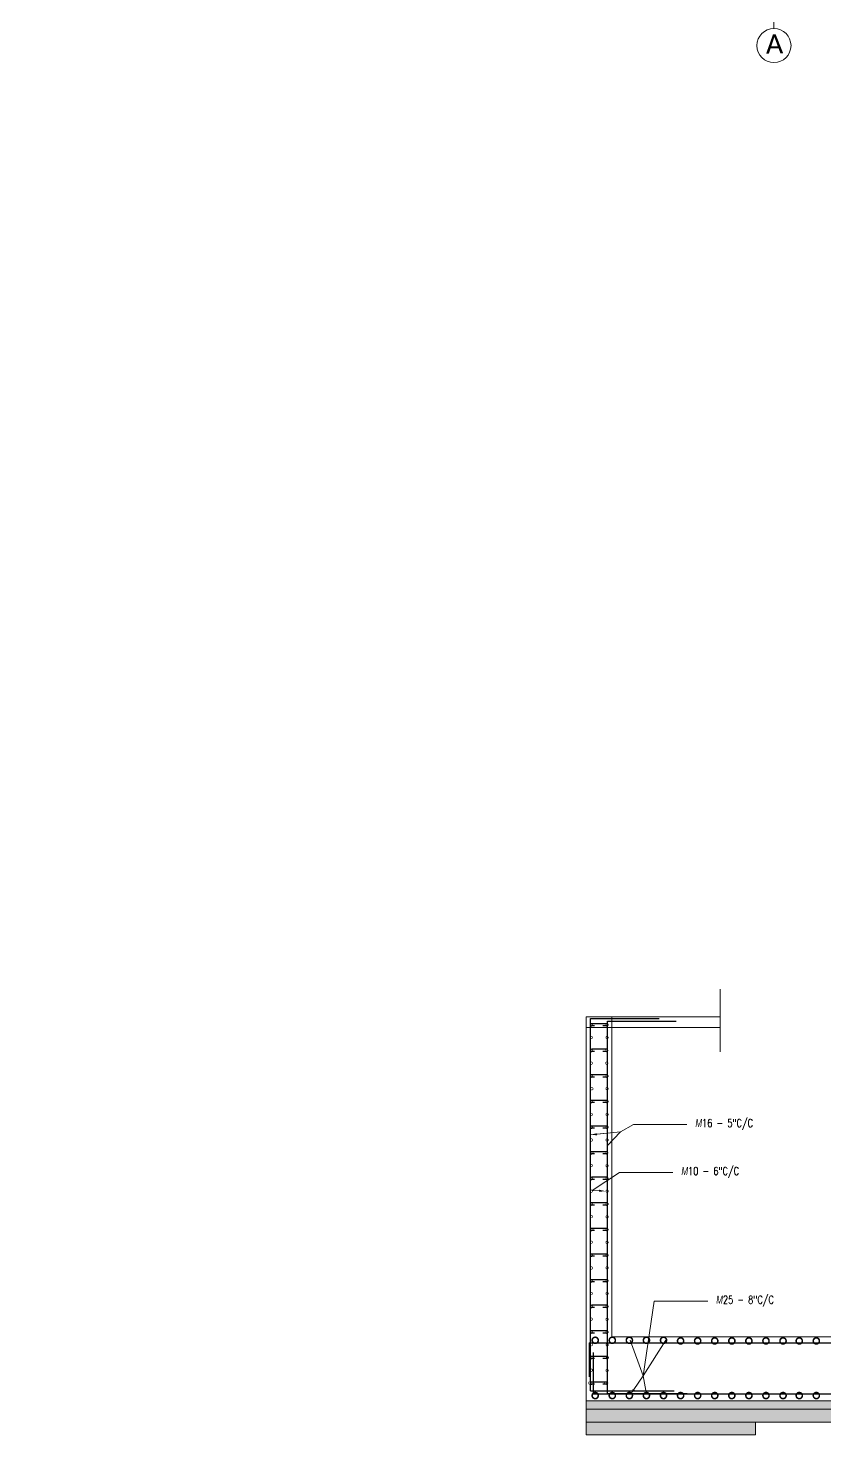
# Model space of a CAD drawing. Header units: inches. Extents: x 0 to 162649, y -36601 to -26324.
# Drawn here: x 138210 to 138583, y -32120 to -31461 of the extents above; entities that cross this region are included whole.
import ezdxf
from ezdxf import colors
from ezdxf.entities.mleader import LeaderData, LeaderLine
from ezdxf.math import Vec2, Vec3

# ---------------------------------------------------------------- set-up
doc = ezdxf.new("R2010")
doc.units = ezdxf.units.IN
doc.header["$MEASUREMENT"] = 0
doc.linetypes.add('CENTER2', pattern=[1.125, 0.75, -0.125, 0.125, -0.125])
for name, color, linetype, lineweight in [('dimention', 1, 'Continuous', 13), ('hatch', 252, 'Continuous', 0), ('OL_AR_Center line', 253, 'CENTER2', 13), ('Rein', 3, 'Continuous', 30), ('TEXT', 7, 'Continuous', 9)]:
    doc.layers.add(name, color=color, linetype=linetype, lineweight=lineweight)
doc.styles.add('1-16 Annotative Text', font='calibri.ttf', dxfattribs={"height": 0.0625})
doc.styles.add('DIM', font='simplex.shx', dxfattribs={"width": 0.75})
doc.dimstyles.new('1-16 Annotative Dimension', dxfattribs={"dimtxt": 0.0625, "dimasz": 0.0625, "dimexe": 0.0625, "dimexo": 0.083333, "dimgap": 0.03125, "dimtad": 1, "dimdec": 0, "dimzin": 0, "dimdsep": 46, "dimlunit": 4, "dimtxsty": '1-16 Annotative Text', "dimblk": 'ARCHTICK', "dimcen": 0.0625, "dimdle": 0.0625, "dimadec": 0, "dimazin": 0, "dimtfac": 1, "dimtdec": 0, "dimtofl": 0, "dimtmove": 0, "dimatfit": 3, "dimfxl": 0.083333, "dimfxlon": 1, "dimtolj": 1, "dimtzin": 0, "dimarcsym": 1})

# ---------------------------------------------------------------- blocks, each defined once
blk = doc.blocks.new('_ArchTick')
at = {"color": 0, "linetype": 'ByBlock', "const_width": 0.15}
blk.add_lwpolyline([(-0.5, -0.5), (0.5, 0.5)], dxfattribs=at)
blk = doc.blocks.new('*D635')
at = {"layer": 'Defpoints', "color": 0, "transparency": 16777216}
for p in [(0, -31803.97), (144391.83, -31803.97), (144365.83, -31827.97)]:
    blk.add_point(p, dxfattribs=at)
at = {"layer": 'dimention', "color": 0, "lineweight": -2, "transparency": 16777216}
for p, q in [((144391.83, -31833.97), (144391.83, -31797.97)), ((144383.83, -31803.97), (144397.83, -31803.97)), ((144383.83, -31827.97), (144397.83, -31827.97))]:
    blk.add_line(p, q, dxfattribs=at)
at = {"layer": 'dimention', "color": 0, "lineweight": -2, "transparency": 16777216, "xscale": 6, "yscale": 6, "zscale": 6}
for p, rotation in [((144391.83, -31803.97), 90), ((144391.83, -31827.97), 270)]:
    blk.add_blockref('_ArchTick', p, dxfattribs=dict(at, rotation=rotation))
at = {"layer": 'dimention', "color": 0, "transparency": 16777216, "insert": (144385.8, -31815.97), "char_height": 6, "attachment_point": 5, "rotation": 90, "style": '1-16 Annotative Text'}
blk.add_mtext("\\A1;2'", dxfattribs=at)
blk = doc.blocks.new('*D707')
at = {"layer": 'Defpoints', "color": 0, "transparency": 16777216}
for p in [(0, -31503.63), (153571.7, -31503.63), (153473.86, -31684.57)]:
    blk.add_point(p, dxfattribs=at)
at = {"layer": 'dimention', "color": 0, "lineweight": -2, "transparency": 16777216}
for p, q in [((153571.7, -31690.57), (153571.7, -31497.63)), ((153563.7, -31503.63), (153577.7, -31503.63)), ((153563.7, -31684.57), (153577.7, -31684.57))]:
    blk.add_line(p, q, dxfattribs=at)
at = {"layer": 'dimention', "color": 0, "lineweight": -2, "transparency": 16777216, "xscale": 6, "yscale": 6, "zscale": 6}
for p, rotation in [((153571.7, -31503.63), 90), ((153571.7, -31684.57), 270)]:
    blk.add_blockref('_ArchTick', p, dxfattribs=dict(at, rotation=rotation))
at = {"layer": 'dimention', "color": 0, "transparency": 16777216, "insert": (153565.65, -31594.1), "char_height": 6, "attachment_point": 5, "rotation": 90, "style": '1-16 Annotative Text'}
blk.add_mtext('\\A1;15\'-1"', dxfattribs=at)
blk = doc.blocks.new('_DotSmall')
at = {"color": 0, "linetype": 'ByBlock', "const_width": 0.5}
blk.add_lwpolyline([(-0.0625, 0, 1), (0.0625, 0, 1)], format="xyb", close=True, dxfattribs=at)

msp = doc.modelspace()

# ---------------------------------------------------------------- hatches: boundary and pattern name
at = {"layer": 'hatch'}
h = msp.add_hatch(dxfattribs=at)
h.set_pattern_fill('AR-CONC', color=256)
h.set_pattern_definition([(50, (-22098.307, 3241.599), (7.17260183, -0.62752135), [0.75, -8.25]), (355, (-22098.307, 3241.599), (-1.38751334, 7.52192134), [0.6, -6.6]), (100.4514445, (-22097.709, 3241.5465), (5.78508847, 6.8943999), [0.63740192, -7.01142112]), (46.1842, (-22098.307, 3243.599), (10.6724133, -1.6551928), [1.125, -12.375]), (96.6356355, (-22097.418, 3243.461), (9.34661946, 9.741186), [0.9561034, -10.5171376]), (351.184164, (-22098.307, 3243.599), (9.34661945, 9.741186), [0.9, -9.9]), (21, (-22097.307, 3243.099), (5.96907052, -4.0261889), [0.75, -8.25]), (326, (-22097.307, 3243.099), (2.43315332, 7.25150045), [0.6, -6.6]), (71.4514447, (-22096.8094, 3242.763), (8.40222377, 3.22531153), [0.6374019, -7.01142112]), (37.5, (-22098.3069, 3241.5988), (0.121598553, 3.32893854), [0, -6.52, 0, -6.7, 0, -6.625]), (7.5, (-22098.307, 3241.599), (2.630695374, 3.94411712), [0, -3.82, 0, -6.37, 0, -2.525]), (327.5, (-22100.537, 3241.5988), (5.33822436, -0.225548717), [0, -2.5, 0, -7.8, 0, -10.35]), (317.5, (-22101.537, 3241.599), (5.8318617, 1.00104982), [0, -3.25, 0, -5.18, 0, -7.35])])
h.paths.add_polyline_path([(139133.58, -32103.91), (138471.43, -32103.91), (138471.43, -32107.91), (139133.58, -32107.91)])
h = msp.add_hatch(dxfattribs=at)
h.set_pattern_fill('GRAVEL', color=256, scale=15)
h.set_pattern_definition([(228.0127875, (-22087.5069, 3256.5988), (-120, -135), [2.01804, -199.7863207]), (184.96974073, (-22088.8569, 3255.0988), (180, 15), [3.46302, -342.8388714]), (132.5104471, (-22092.3069, 3254.7988), (150, -165), [2.44182, -241.740489]), (267.273689, (-22098.1569, 3251.0488), (15, 300), [3.15357, -312.2033706]), (292.8336542, (-22098.3069, 3247.8988), (-75, 180), [3.092325, -306.1405969]), (357.273689, (-22097.1069, 3245.0488), (-300, 15), [3.15357, -312.2033706]), (37.69424047, (-22093.95687, 3244.89883), (-195, -150), [4.170435, -412.8727282]), (72.25532837, (-22090.65687, 3247.44883), (105, 330), [3.93732, -389.7948225]), (121.4295656, (-22089.4569, 3251.1988), (-120, 195), [3.16425, -313.2610966]), (175.2363583, (-22091.1069, 3253.8988), (165, -15), [3.61248, -177.0114387]), (222.3974378, (-22094.70687, 3254.19883), (-180, -165), [4.67172, -462.5006251]), (138.8140748, (-22083.3069, 3250.8988), (-105, 90), [1.594515, -157.8576722]), (171.4692344, (-22084.5069, 3251.9488), (195, -30), [3.033555, -300.3226712]), (225, (-22087.507, 3252.399), (-2e-15, -15), [2.121315, -19.0918884]), (203.1985905, (-22088.5569, 3254.1988), (75, 30), [1.14237, -113.0942266]), (291.8014095, (-22089.607, 3253.7488), (-15, 45), [1.615545, -79.1619271]), (30.9637565, (-22089.0069, 3252.2488), (45, 30), [2.623935, -84.8403434]), (161.5650512, (-22086.757, 3253.599), (30, -15), [1.897365, -45.5367999]), (16.38954033, (-22098.3069, 3253.7488), (150, 45), [2.658, -263.1426772]), (70.34617594, (-22095.7569, 3254.4988), (-60, -165), [2.229915, -220.7611162]), (293.1985905, (-22086.7569, 3256.5988), (-30, 75), [2.284725, -111.9518716]), (343.61045967, (-22085.8569, 3254.4988), (-150, 45), [2.658, -263.1426772]), (339.4439548, (-22098.3069, 3244.4488), (-75, 30), [2.5632, -125.5968562]), (294.7751406, (-22095.9069, 3243.5488), (-75, 165), [2.14767, -212.619646]), (66.8014095, (-22086.6069, 3241.5988), (30, 75), [2.284725, -111.9518716]), (17.35402464, (-22085.7069, 3243.6988), (-195, -60), [2.514465, -248.9313542]), (69.4439548, (-22093.9569, 3241.5988), (-30, -75), [1.2816, -126.8784562]), (101.3099325, (-22087.507, 3241.5988), (-15, 60), [0.76485, -75.7204427]), (165.9637565, (-22087.657, 3242.349), (45, -15), [3.092325, -58.7542594]), (186.00900596, (-22090.6569, 3243.0988), (150, 15), [2.86575, -283.7088476]), (303.6900675, (-22089.007, 3250.899), (-15, 30), [2.16333, -51.9199391]), (353.1572266, (-22087.80687, 3249.09883), (255, -30), [3.77691, -373.9134394]), (60.9453959, (-22084.0569, 3248.6488), (-60, -105), [1.54434, -152.8901121]), (90, (-22083.307, 3249.999), (-15, 15), [0.9, -14.1]), (120.2564372, (-22090.9569, 3243.5488), (60, -105), [2.08386, -206.3027998]), (48.0127875, (-22092.0069, 3245.3488), (120, 135), [4.03608, -197.7682807]), (0, (-22089.307, 3248.349), (15, 15), [3.9, -11.1]), (325.3048465, (-22085.4069, 3248.3488), (150, -105), [2.37171, -234.7991145]), (254.0546041, (-22083.4569, 3246.9988), (-15, -60), [2.18403, -107.0176183]), (207.64597536, (-22084.0569, 3244.89883), (-285, -150), [3.555975, -352.0421127]), (175.42607874, (-22087.20687, 3243.24883), (-195, 15), [3.761985, -372.4361011])])
h.paths.add_polyline_path([(139133.58, -32113.91), (139133.58, -32107.91), (138471.43, -32107.91), (138471.43, -32113.91)])
h = msp.add_hatch(dxfattribs=at)
h.set_pattern_fill('EARTH', color=256, scale=15, angle=45)
h.set_pattern_definition([(45, (-22098.307, 3241.599), (4e-16, 5.30330086), [3.75, -3.75]), (45, (-22099.3012, 3242.5932), (4e-16, 5.30330086), [3.75, -3.75]), (45, (-22100.2956, 3243.5876), (4e-16, 5.30330086), [3.75, -3.75]), (135, (-22100.2956, 3244.2505), (-5.30330086, 4e-16), [3.75, -3.75]), (135, (-22099.3012, 3245.245), (-5.30330086, 4e-16), [3.75, -3.75]), (135, (-22098.307, 3246.2392), (-5.30330086, 4e-16), [3.75, -3.75])])
h.paths.add_polyline_path([(138550.8, -32113.91), (138471.43, -32113.91), (138471.43, -32119.91), (138550.8, -32119.91)])
h.paths.add_polyline_path([(138775.45, -32113.91), (138707.51, -32113.91), (138707.51, -32119.91), (138775.45, -32119.91)])
h.paths.add_polyline_path([(138968.49, -32113.91), (138905.93, -32113.91), (138905.93, -32119.91), (138968.49, -32119.91)])
h.paths.add_polyline_path([(139133.58, -32113.91), (139065.34, -32113.91), (139065.34, -32119.91), (139133.58, -32119.91)])

# ---------------------------------------------------------------- linework, layer by layer
at = {"layer": 'dimention'}
for p, q in [((138534.18, -31911.06), (138534.18, -31940.31)), ((138471.43, -32103.91), (138471.43, -31923.91)), ((138471.43, -31923.91), (138534.18, -31923.91)), ((138483.44, -32073.91), (138483.44, -31923.91)), ((138471.43, -31928.91), (138534.18, -31928.91)), ((138483.44, -32073.91), (139121.56, -32073.91)), ((138471.43, -32103.91), (139133.58, -32103.91)), ((138471.43, -32103.91), (138471.43, -32113.91)), ((138471.43, -32107.91), (139133.58, -32107.91)), ((138471.43, -32113.91), (139133.58, -32113.91)), ((138471.43, -32119.91), (138550.8, -32119.91))]:
    msp.add_line(p, q, dxfattribs=at)
msp.add_circle((138559.36, -31468.76), 8, dxfattribs=at)
at = {"layer": 'hatch'}
for p, q in [((138471.43, -32113.91), (138471.43, -32119.91)), ((138550.8, -32113.91), (138550.8, -32119.91))]:
    msp.add_line(p, q, dxfattribs=at)
at = {"layer": 'OL_AR_Center line', "ltscale": 75}
msp.add_line((138559.36, -30081.89), (138559.36, -31460.76), dxfattribs=at)
at = {"layer": 'Rein'}
for p, q in [((138473.43, -32099.32), (138473.43, -31924.78)), ((138473.43, -31924.78), (138505.58, -31924.78)), ((138481.2, -31927.19), (138474.04, -31927.19)), ((138475.3, -31928.19), (138474.04, -31928.19)), ((138481.2, -31928.19), (138479.2, -31928.19)), ((138481.44, -32100.57), (138481.44, -31925.94)), ((138481.44, -31925.94), (138513.49, -31925.94)), ((138481.2, -31939.19), (138474.04, -31939.19)), ((138475.3, -31940.19), (138474.04, -31940.19)), ((138481.2, -31940.19), (138479.2, -31940.19)), ((138481.2, -31951.19), (138474.04, -31951.19)), ((138475.3, -31952.19), (138474.04, -31952.19)), ((138481.2, -31952.19), (138479.2, -31952.19)), ((138481.2, -31963.19), (138474.04, -31963.19)), ((138475.3, -31964.19), (138474.04, -31964.19)), ((138481.2, -31964.19), (138479.2, -31964.19)), ((138481.2, -31975.19), (138474.04, -31975.19)), ((138475.3, -31976.19), (138474.04, -31976.19)), ((138481.2, -31976.19), (138479.2, -31976.19)), ((138481.2, -31987.19), (138474.04, -31987.19)), ((138475.3, -31988.19), (138474.04, -31988.19)), ((138481.2, -31988.19), (138479.2, -31988.19)), ((138481.2, -31999.19), (138474.04, -31999.19)), ((138475.3, -32000.19), (138474.04, -32000.19)), ((138481.2, -32000.19), (138479.2, -32000.19)), ((138481.2, -32011.19), (138474.04, -32011.19)), ((138475.3, -32012.19), (138474.04, -32012.19)), ((138481.2, -32012.19), (138479.2, -32012.19)), ((138481.2, -32023.19), (138474.04, -32023.19)), ((138475.3, -32024.19), (138474.04, -32024.19)), ((138481.2, -32024.19), (138479.2, -32024.19)), ((138481.2, -32035.19), (138474.04, -32035.19)), ((138475.3, -32036.19), (138474.04, -32036.19)), ((138481.2, -32036.19), (138479.2, -32036.19)), ((138481.2, -32047.19), (138474.04, -32047.19)), ((138475.3, -32048.19), (138474.04, -32048.19)), ((138481.2, -32048.19), (138479.2, -32048.19)), ((138481.2, -32059.19), (138474.04, -32059.19)), ((138475.3, -32060.19), (138474.04, -32060.19)), ((138481.2, -32060.19), (138479.2, -32060.19)), ((138481.2, -32071.19), (138474.04, -32071.19)), ((138475.3, -32072.19), (138474.04, -32072.19)), ((138481.2, -32072.19), (138479.2, -32072.19)), ((138472.85, -32076.74), (139132.55, -32076.74)), ((138472.85, -32076.74), (138472.85, -32092.68)), ((138474.89, -32100.69), (138474.89, -32081.34)), ((138481.2, -32083.19), (138474.04, -32083.19)), ((138475.3, -32084.19), (138474.04, -32084.19)), ((138481.2, -32084.19), (138479.2, -32084.19)), ((138481.2, -32095.19), (138474.04, -32095.19)), ((138473.43, -32099.32), (138512.58, -32099.32)), ((138475.3, -32096.19), (138474.04, -32096.19)), ((138474.89, -32100.69), (139130.08, -32100.69)), ((138481.2, -32096.19), (138479.2, -32096.19)), ((138481.44, -32100.57), (138518.73, -32100.57))]:
    msp.add_line(p, q, dxfattribs=at)
for centre, start, end in [((138473.94, -31927.69), 78.94941, 281.05059), ((138481.04, -31927.69), 258.94941, 101.05059), ((138473.94, -31939.69), 78.94941, 281.05059), ((138481.04, -31939.69), 258.94941, 101.05059), ((138473.94, -31951.69), 78.94941, 281.05059), ((138481.04, -31951.69), 258.94941, 101.05059), ((138473.94, -31963.69), 78.94941, 281.05059), ((138481.04, -31963.69), 258.94941, 101.05059), ((138473.94, -31975.69), 78.94941, 281.05059), ((138481.04, -31975.69), 258.94941, 101.05059), ((138473.94, -31987.69), 78.94941, 281.05059), ((138481.04, -31987.69), 258.94941, 101.05059), ((138473.94, -31999.69), 78.94941, 281.05059), ((138481.04, -31999.69), 258.94941, 101.05059), ((138473.94, -32011.69), 78.94941, 281.05059), ((138481.04, -32011.69), 258.94941, 101.05059), ((138473.94, -32023.69), 78.94941, 281.05059), ((138481.04, -32023.69), 258.94941, 101.05059), ((138473.94, -32035.69), 78.94941, 281.05059), ((138481.04, -32035.69), 258.94941, 101.05059), ((138473.94, -32047.69), 78.94941, 281.05059), ((138481.04, -32047.69), 258.94941, 101.05059), ((138473.94, -32059.69), 78.94941, 281.05059), ((138481.04, -32059.69), 258.94941, 101.05059), ((138473.94, -32071.69), 78.94941, 281.05059), ((138481.04, -32071.69), 258.94941, 101.05059), ((138473.94, -32083.69), 78.94941, 281.05059), ((138481.04, -32083.69), 258.94941, 101.05059), ((138473.94, -32095.69), 78.94941, 281.05059), ((138481.04, -32095.69), 258.94941, 101.05059)]:
    msp.add_arc(centre, 0.509, start, end, dxfattribs=at)

# ---------------------------------------------------------------- block references
at = {"layer": 'Rein', "rotation": 270}
for p, xscale, yscale, zscale in [((138473.77, -31927.67), 2.304, 2.304, 2.304), ((138481.18, -31927.71), 2.304, 2.304, 2.304), ((138473.77, -31933.68), 2.304, 2.304, 2.304), ((138481.18, -31933.7), 2.304, 2.304, 2.304), ((138473.77, -31939.64), 2.304, 2.304, 2.304), ((138481.02, -31939.69), 2.304, 2.304, 2.304), ((138473.77, -31945.68), 2.304, 2.304, 2.304), ((138481.02, -31945.69), 2.304, 2.304, 2.304), ((138473.77, -31951.71), 2.304, 2.304, 2.304), ((138474.06, -31957.69), 2.304, 2.304, 2.304), ((138481.18, -31951.74), 2.304, 2.304, 2.304), ((138481.18, -31957.68), 2.304, 2.304, 2.304), ((138473.77, -31963.67), 2.304, 2.304, 2.304), ((138481.18, -31963.67), 2.304, 2.304, 2.304), ((138473.77, -31969.71), 2.304, 2.304, 2.304), ((138481.18, -31969.73), 2.304, 2.304, 2.304), ((138473.77, -31975.7), 2.304, 2.304, 2.304), ((138481.18, -31975.72), 2.304, 2.304, 2.304), ((138473.77, -31981.71), 2.304, 2.304, 2.304), ((138481.18, -31981.71), 2.304, 2.304, 2.304), ((138474.06, -31987.69), 2.304, 2.304, 2.304), ((138481.02, -31987.69), 2.304, 2.304, 2.304), ((138473.77, -31993.65), 2.304, 2.304, 2.304), ((138481.18, -31993.78), 2.304, 2.304, 2.304), ((138473.77, -31999.64), 2.304, 2.304, 2.304), ((138481.18, -31999.72), 2.304, 2.304, 2.304), ((138473.77, -32005.72), 2.304, 2.304, 2.304), ((138481.18, -32005.67), 2.304, 2.304, 2.304), ((138473.77, -32011.69), 2.304, 2.304, 2.304), ((138481.18, -32011.71), 2.304, 2.304, 2.304), ((138473.77, -32017.62), 2.304, 2.304, 2.304), ((138474.06, -32023.69), 2.304, 2.304, 2.304), ((138481.18, -32017.7), 2.304, 2.304, 2.304), ((138481.18, -32023.71), 2.304, 2.304, 2.304), ((138473.77, -32029.64), 2.304, 2.304, 2.304), ((138481.18, -32029.69), 2.304, 2.304, 2.304), ((138473.77, -32035.69), 2.304, 2.304, 2.304), ((138481.18, -32035.74), 2.304, 2.304, 2.304), ((138473.77, -32041.7), 2.304, 2.304, 2.304), ((138481.18, -32041.65), 2.304, 2.304, 2.304), ((138473.77, -32047.69), 2.304, 2.304, 2.304), ((138481.18, -32047.68), 2.304, 2.304, 2.304), ((138473.77, -32053.7), 2.304, 2.304, 2.304), ((138481.18, -32053.66), 2.304, 2.304, 2.304), ((138473.77, -32059.68), 2.304, 2.304, 2.304), ((138481.18, -32059.74), 2.304, 2.304, 2.304), ((138473.77, -32065.65), 2.304, 2.304, 2.304), ((138481.18, -32065.74), 2.304, 2.304, 2.304), ((138473.77, -32071.62), 2.304, 2.304, 2.304), ((138475.63, -32075.58), 5.760000000000001, 5.760000000000001, 5.760000000000001), ((138481.18, -32071.74), 2.304, 2.304, 2.304), ((138483.63, -32075.58), 5.760000000000001, 5.760000000000001, 5.760000000000001), ((138491.63, -32075.58), 5.760000000000001, 5.760000000000001, 5.760000000000001), ((138499.63, -32075.58), 5.760000000000001, 5.760000000000001, 5.760000000000001), ((138507.63, -32075.58), 5.760000000000001, 5.760000000000001, 5.760000000000001), ((138515.63, -32075.88), 5.760000000000001, 5.760000000000001, 5.760000000000001), ((138523.63, -32075.88), 5.760000000000001, 5.760000000000001, 5.760000000000001), ((138531.63, -32075.88), 5.760000000000001, 5.760000000000001, 5.760000000000001), ((138539.63, -32075.88), 5.760000000000001, 5.760000000000001, 5.760000000000001), ((138547.63, -32075.88), 5.760000000000001, 5.760000000000001, 5.760000000000001), ((138555.63, -32075.88), 5.760000000000001, 5.760000000000001, 5.760000000000001), ((138563.63, -32075.88), 5.760000000000001, 5.760000000000001, 5.760000000000001), ((138571.22, -32075.88), 5.760000000000001, 5.760000000000001, 5.760000000000001), ((138579.22, -32075.88), 5.760000000000001, 5.760000000000001, 5.760000000000001), ((138473.86, -32077.62), 2.304, 2.304, 2.304), ((138481.27, -32077.74), 2.304, 2.304, 2.304), ((138473.77, -32089.62), 2.304, 2.304, 2.304), ((138473.95, -32083.62), 2.304, 2.304, 2.304), ((138481.18, -32089.74), 2.304, 2.304, 2.304), ((138481.36, -32083.74), 2.304, 2.304, 2.304), ((138473.06, -32095.61), 2.304, 2.304, 2.304), ((138480.48, -32095.73), 2.304, 2.304, 2.304), ((138475.63, -32101.49), 5.760000000000001, 5.760000000000001, 5.760000000000001), ((138483.63, -32101.49), 5.760000000000001, 5.760000000000001, 5.760000000000001), ((138491.63, -32101.49), 5.760000000000001, 5.760000000000001, 5.760000000000001), ((138499.63, -32101.49), 5.760000000000001, 5.760000000000001, 5.760000000000001), ((138507.63, -32101.49), 5.760000000000001, 5.760000000000001, 5.760000000000001), ((138515.63, -32101.49), 5.760000000000001, 5.760000000000001, 5.760000000000001), ((138523.63, -32101.49), 5.760000000000001, 5.760000000000001, 5.760000000000001), ((138531.63, -32101.49), 5.760000000000001, 5.760000000000001, 5.760000000000001), ((138539.63, -32101.49), 5.760000000000001, 5.760000000000001, 5.760000000000001), ((138547.63, -32101.49), 5.760000000000001, 5.760000000000001, 5.760000000000001), ((138555.63, -32101.49), 5.760000000000001, 5.760000000000001, 5.760000000000001), ((138563.63, -32101.49), 5.760000000000001, 5.760000000000001, 5.760000000000001), ((138571.22, -32101.49), 5.760000000000001, 5.760000000000001, 5.760000000000001), ((138579.22, -32101.49), 5.760000000000001, 5.760000000000001, 5.760000000000001)]:
    msp.add_blockref('_DotSmall', p, dxfattribs=dict(at, xscale=xscale, yscale=yscale, zscale=zscale))

# ---------------------------------------------------------------- texts
at = {"layer": 'dimention', "style": '1-16 Annotative Text'}
msp.add_text('A', height=9, rotation=1, dxfattribs=at).set_placement((138555.64, -31472.58))

# ---------------------------------------------------------------- dimensions: what is measured, and where the dimension line sits
at = {"layer": 'dimention'}
for base, p1, p2, picture, middle in [((153571.7, -31503.63), (153473.86, -31684.57), (0, -31503.63), '*D707', (153565.65, -31594.1)), ((144391.83, -31803.97), (144365.83, -31827.97), (0, -31803.97), '*D635', (144385.8, -31815.97))]:
    dim = msp.add_linear_dim(base=base, p1=p1, p2=p2, angle=90, dimstyle='1-16 Annotative Dimension', override={"dimscale": 0, "dimtix": 0, "dimtofl": 0, "dimtmove": 0, "dimatfit": 3}, dxfattribs=at)
    dim.commit()
    dim.dimension.update_dxf_attribs({"geometry": picture, "text_midpoint": middle})

# ---------------------------------------------------------------- leaders
at = {"layer": 'TEXT'}
ml = msp.add_multileader_mtext('Standard', dxfattribs=at)
ml.set_content('{\\Fgothici|c0;M\\Fromans|c0;16 - 5"C/C}', color=256, style='DIM')
ml.set_leader_properties(color=1, linetype='ByLayer', lineweight=9)
ml.build(insert=Vec2(0, 0))
ml.multileader.update_dxf_attribs({"text_right_attachment_type": 2, "dogleg_length": 1.04, "arrow_head_size": 3, "scale": 24})
ctx = ml.context
ctx.base_point, ctx.scale, ctx.char_height, ctx.arrow_head_size, ctx.landing_gap_size, ctx.plane_origin = Vec3(138518.55, -31974.39), 24, 3.75, 3, 0.75, Vec3(138479.3, -31983.92)
ctx.right_attachment, ctx.text_align_type = 2, 2
notes = []
notes.append((ctx, [(0, (1, 1, 0), (138493.52, -31974.39), (1, 0), 25.03, [(7, [(138473.43, -31979.3), (138487.51, -31977.89), (138473.43, -31979.3), (138487.51, -31977.89), (138481.44, -31984.3), (138487.51, -31977.89), (138481.44, -31984.3), (138487.51, -31977.89)], 0, [])])]))
ctx.mtext.insert, ctx.mtext.alignment, ctx.mtext.flow_direction = Vec3(138549.57, -31971.89), 3, 5
ml = msp.add_multileader_mtext('Standard', dxfattribs=at)
ml.set_content('{\\Fgothici|c0;M\\Fromans|c0;10 - 6"C/C}', color=256, style='DIM')
ml.set_leader_properties(color=1, linetype='ByLayer', lineweight=9)
ml.build(insert=Vec2(0, 0))
ml.multileader.update_dxf_attribs({"text_right_attachment_type": 2, "dogleg_length": 1.04, "arrow_head_size": 3, "scale": 24})
ctx = ml.context
ctx.base_point, ctx.scale, ctx.char_height, ctx.arrow_head_size, ctx.landing_gap_size, ctx.plane_origin = Vec3(138512, -31996.88), 24, 3.75, 3, 0.75, Vec3(138487, -32001)
ctx.right_attachment, ctx.text_align_type = 2, 2
notes.append((ctx, [(0, (1, 1, 0), (138486.97, -31996.88), (1, 0), 25.03, [(0, [(138480.44, -32005.67), (138474.28, -32005.33)], 0, [])])]))
ctx.mtext.insert, ctx.mtext.alignment, ctx.mtext.flow_direction = Vec3(138543.02, -31994.38), 3, 5
ml = msp.add_multileader_mtext('Standard', dxfattribs=at)
ml.set_content('{\\Fgothici|c0;M\\Fromans|c0;25 - 8"C/C}', color=256, style='DIM')
ml.set_leader_properties(color=1, linetype='ByLayer', lineweight=9)
ml.build(insert=Vec2(0, 0))
ml.multileader.update_dxf_attribs({"text_right_attachment_type": 2, "dogleg_length": 0.114, "arrow_head_size": 3, "scale": 24})
ctx = ml.context
ctx.base_point, ctx.scale, ctx.char_height, ctx.arrow_head_size, ctx.landing_gap_size, ctx.plane_origin = Vec3(138528.32, -32057.2), 24, 3.75, 3, 0.75, Vec3(138512.64, -32045.02)
ctx.right_attachment, ctx.text_align_type = 2, 2
notes.append((ctx, [(0, (1, 1, 0), (138503.29, -32057.2), (1, 0), 25.03, [(7, [(138491.99, -32101.19), (138498.04, -32092.25), (138491.99, -32075.5), (138498.04, -32092.25), (138508.71, -32075.5), (138498.04, -32092.25), (138499.63, -32100.83), (138498.04, -32092.25)], 0, [])])]))
ctx.mtext.insert, ctx.mtext.alignment, ctx.mtext.flow_direction = Vec3(138559.33, -32054.7), 3, 5
for ctx, leaders in notes:
    for number, flags, end, landing, length, lines in leaders:
        leader = LeaderData()
        leader.index, (leader.has_last_leader_line, leader.has_dogleg_vector, leader.attachment_direction) = number, flags
        leader.last_leader_point, leader.dogleg_vector, leader.dogleg_length = Vec3(end), Vec3(landing), length
        for number, points, colour, breaks in lines:
            line = LeaderLine()
            line.index, line.vertices, line.color, line.breaks = number, Vec3.list(points), colors.encode_raw_color(colour), breaks
            leader.lines.append(line)
        ctx.leaders.append(leader)

doc.saveas('drawing.dxf')
